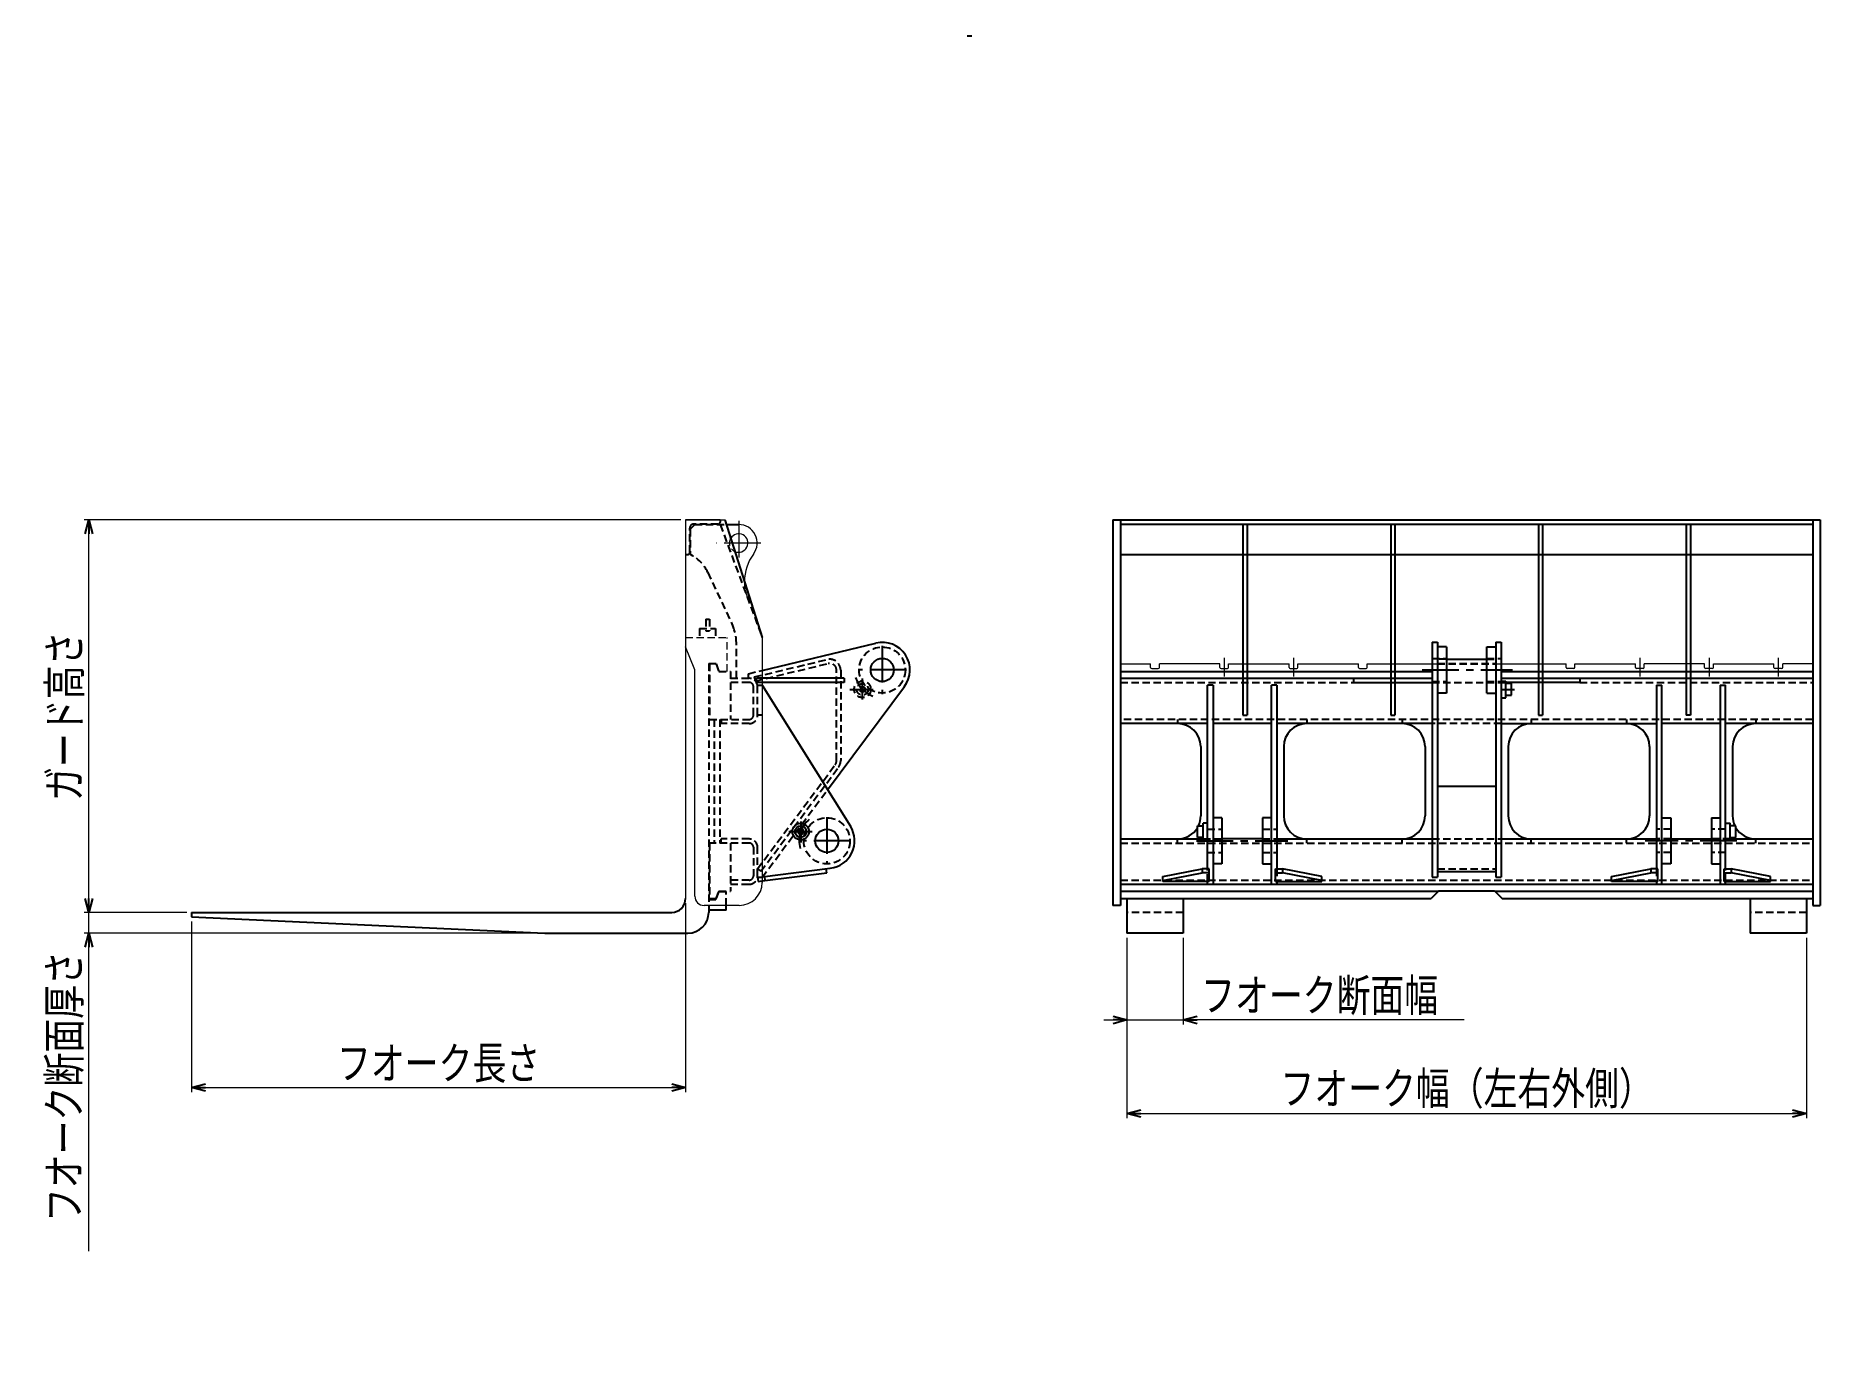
# Model space of a CAD drawing. Header units: millimetres. Extents: x -202 to 184, y -80 to 206.
import ezdxf

# ---------------------------------------------------------------- set-up
doc = ezdxf.new("R2010")
doc.units = ezdxf.units.MM
doc.header["$LTSCALE"] = 0.25
doc.linetypes.add('CENTER', pattern=[50.8, 31.75, -6.35, 6.35, -6.35])
doc.linetypes.add('DASHED2', pattern=[9.525, 6.35, -3.175])
doc.layers.add('Layer0016', color=7, linetype='Continuous')
doc.layers.add('ZUWAKU', color=7, linetype='Continuous')
doc.styles.add('dcStyle0', font='txt.shx', dxfattribs={"width": 0.833333, "bigfont": 'bigfont'})
doc.dimstyles.new('dc_Rotated', dxfattribs={"dimtxt": 8, "dimasz": 3.000002, "dimexe": 1, "dimexo": 1, "dimgap": 1, "dimtad": 3, "dimdsep": 46, "dimtxsty": 'dcStyle0', "dimblk1": 'OPEN30', "dimblk2": 'OPEN30', "dimsah": 1, "dimcen": 0.09, "dimclrd": 7, "dimclre": 7, "dimclrt": 7, "dimadec": 0, "dimazin": 2, "dimtfac": 1, "dimtdec": 4, "dimtmove": 0, "dimatfit": 3, "dimfxl": 1, "dimarcsym": 1})

# ---------------------------------------------------------------- blocks, each defined once
blk = doc.blocks.new('_Open30')
at = {"color": 0, "linetype": 'ByBlock', "lineweight": -2}
for p, q in [((-1, 0.267949), (0, 0)), ((0, 0), (-1, -0.267949)), ((0, 0), (-1, 0))]:
    blk.add_line(p, q, dxfattribs=at)
blk = doc.blocks.new('*D1')
at = {"layer": 'Layer0016', "color": 7, "linetype": 'Continuous', "lineweight": 13}
for p, q in [((-61.51, 18.12), (-61.51, -22.82)), ((-168.51, 14.15), (-168.51, -22.82)), ((-168.51, -21.82), (-61.51, -21.82))]:
    blk.add_line(p, q, dxfattribs=at)
at = {"layer": 'Layer0016', "color": 7, "xscale": 3.000002807615286, "yscale": 2.999989368223643}
for p, rotation in [((-168.51, -21.82), 180), ((-61.51, -21.82), 360)]:
    blk.add_blockref('_Open30', p, dxfattribs=dict(at, rotation=rotation))
at = {"layer": 'Layer0016', "color": 7, "insert": (-115.01, -20.82), "char_height": 8, "attachment_point": 8, "style": 'dcStyle0'}
blk.add_mtext('\\T1.00;フオーク長さ', dxfattribs=at)
blk = doc.blocks.new('DC_IMAGEDIMGROUP_1')
at = {"layer": 'Layer0016', "color": 7, "linetype": 'Continuous', "lineweight": 13}
for p, q in [((34.07, 10.63), (34.07, -8.18)), ((46.27, 10.63), (46.27, -8.18)), ((29.07, -7.18), (34.07, -7.18)), ((34.07, -7.18), (46.27, -7.18)), ((107.16, -7.18), (46.27, -7.18))]:
    blk.add_line(p, q, dxfattribs=at)
at = {"layer": 'Layer0016', "color": 7, "xscale": 3.000002807615286, "yscale": 2.999989368223643}
for p, rotation in [((34.07, -7.18), 360), ((46.27, -7.18), 180)]:
    blk.add_blockref('_Open30', p, dxfattribs=dict(at, rotation=rotation))
at = {"layer": 'Layer0016', "color": 7, "insert": (50.16, -6.18), "char_height": 8, "attachment_point": 7, "style": 'dcStyle0'}
blk.add_mtext('\\T1.00;フオーク断面幅', dxfattribs=at)
blk = doc.blocks.new('*D3')
at = {"layer": 'Layer0016', "color": 7, "linetype": 'Continuous', "lineweight": 13}
for p, q in [((34.07, 10.63), (34.07, -28.43)), ((181.27, 10.63), (181.27, -28.43)), ((34.07, -27.43), (181.27, -27.43))]:
    blk.add_line(p, q, dxfattribs=at)
at = {"layer": 'Layer0016', "color": 7, "xscale": 3.000002807615286, "yscale": 2.999989368223643}
for p, rotation in [((34.07, -27.43), 180), ((181.27, -27.43), 360)]:
    blk.add_blockref('_Open30', p, dxfattribs=dict(at, rotation=rotation))
at = {"layer": 'Layer0016', "color": 7, "insert": (107.67, -26.43), "char_height": 8, "attachment_point": 8, "style": 'dcStyle0'}
blk.add_mtext('\\T1.00;フオーク幅（左右外側）', dxfattribs=at)
blk = doc.blocks.new('*D4')
at = {"layer": 'Layer0016', "color": 7, "linetype": 'Continuous', "lineweight": 13}
for p, q in [((-169.51, 16.12), (-191.77, 16.12)), ((-190.77, 11.62), (-190.77, 16.12)), ((-93.01, 11.62), (-191.77, 11.62)), ((-190.77, -57.27), (-190.77, 11.62))]:
    blk.add_line(p, q, dxfattribs=at)
at = {"layer": 'Layer0016', "color": 7, "xscale": 3.000002807615286, "yscale": 2.999989368223643, "rotation": 90}
blk.add_blockref('_Open30', (-190.77, 11.62), dxfattribs=at)
at = {"layer": 'Layer0016', "color": 7, "insert": (-191.77, 7.73), "char_height": 8, "attachment_point": 9, "rotation": 90, "style": 'dcStyle0'}
blk.add_mtext('\\T1.00;フオーク断面厚さ', dxfattribs=at)
blk = doc.blocks.new('*D5')
at = {"layer": 'Layer0016', "color": 7, "linetype": 'Continuous', "lineweight": 13}
for p, q in [((-62.51, 101.12), (-191.77, 101.12)), ((-190.77, 16.12), (-190.77, 101.12)), ((-169.51, 16.12), (-191.77, 16.12))]:
    blk.add_line(p, q, dxfattribs=at)
at = {"layer": 'Layer0016', "color": 7, "xscale": 3.000002807615286, "yscale": 2.999989368223643}
for p, rotation in [((-190.77, 101.12), 90), ((-190.77, 16.12), 270)]:
    blk.add_blockref('_Open30', p, dxfattribs=dict(at, rotation=rotation))
at = {"layer": 'Layer0016', "color": 7, "insert": (-191.77, 58.62), "char_height": 8, "attachment_point": 8, "rotation": 90, "style": 'dcStyle0'}
blk.add_mtext('\\T1.00;ガード高さ', dxfattribs=at)

msp = doc.modelspace()

# ---------------------------------------------------------------- linework, layer by layer
at = {"layer": 'Layer0016', "color": 3, "linetype": 'Continuous', "lineweight": 18}
for p, q in [((-61.507, 101.124), (-61.507, 19.124)), ((-61.507, 101.124), (-53.007, 101.124)), ((-54.007, 101.124), (-61.507, 101.124)), ((-59.507, 68.624), (-61.507, 73.624)), ((-44.907, 75.624), (-44.907, 22.624)), ((32.667, 69.924), (39.217, 69.924)), ((39.217, 69.174), (39.217, 69.924)), ((41.117, 69.174), (41.117, 69.924)), ((54.217, 69.924), (41.117, 69.924)), ((54.217, 69.174), (54.217, 69.924)), ((56.117, 69.174), (56.117, 69.924)), ((56.117, 69.924), (69.217, 69.924)), ((69.217, 69.174), (69.217, 69.924)), ((71.117, 69.174), (71.117, 69.924)), ((71.117, 69.924), (84.217, 69.924)), ((84.217, 69.174), (84.217, 69.924)), ((86.117, 69.174), (86.117, 69.924)), ((86.117, 69.924), (101.367, 69.924)), ((113.967, 69.924), (129.217, 69.924)), ((129.217, 69.174), (129.217, 69.924)), ((131.117, 69.174), (131.117, 69.924)), ((131.117, 69.924), (144.217, 69.924)), ((144.217, 69.174), (144.217, 69.924)), ((146.117, 69.174), (146.117, 69.924)), ((159.217, 69.924), (146.117, 69.924)), ((159.217, 69.174), (159.217, 69.924)), ((161.117, 69.174), (161.117, 69.924)), ((161.117, 69.924), (174.217, 69.924)), ((174.217, 69.174), (174.217, 69.924)), ((176.117, 69.174), (176.117, 69.924)), ((182.667, 69.924), (176.117, 69.924)), ((-59.507, 19.624), (-59.507, 68.624)), ((39.467, 68.924), (40.867, 68.924)), ((54.467, 68.924), (55.867, 68.924)), ((69.467, 68.924), (70.867, 68.924)), ((84.467, 68.924), (85.867, 68.924)), ((130.867, 68.924), (129.467, 68.924)), ((145.867, 68.924), (144.467, 68.924)), ((160.867, 68.924), (159.467, 68.924)), ((175.867, 68.924), (174.467, 68.924)), ((-49.907, 17.624), (-57.507, 17.624))]:
    msp.add_line(p, q, dxfattribs=at)
at = {"layer": 'Layer0016', "color": 4, "linetype": 'DASHED2', "lineweight": 25}
for p, q in [((-54.007, 101.124), (-54.007, 100.674)), ((-60.607, 94.074), (-60.607, 99.374)), ((-59.507, 100.124), (-60.507, 99.124)), ((-60.507, 99.124), (-60.507, 93.624)), ((-54.457, 100.224), (-59.757, 100.224)), ((-59.507, 100.124), (-52.689, 100.124)), ((-54.007, 100.124), (-44.907, 75.624)), ((-61.507, 93.624), (-61.057, 93.624)), ((-56.723, 89.748), (-51.312, 78.289)), ((-58.507, 77.624), (-55.007, 77.624)), ((-58.507, 77.624), (-58.507, 75.624)), ((-57.157, 79.624), (-57.157, 77.124)), ((-57.157, 79.624), (-56.357, 79.624)), ((-56.357, 79.624), (-56.357, 77.124)), ((-55.007, 77.624), (-55.007, 75.624)), ((-57.157, 77.124), (-56.357, 77.124)), ((-50.507, 66.824), (-50.507, 74.359)), ((-56.507, 70.024), (-56.507, 17.624)), ((-54.889, 69.924), (-56.307, 69.924)), ((-56.307, 69.924), (-56.307, 57.924)), ((-54.889, 69.924), (-54.307, 68.324)), ((-46.588, 67.113), (-30.868, 70.891)), ((-46.378, 66.238), (-30.658, 70.016)), ((100.167, 71.124), (103.267, 71.124)), ((103.267, 70.958), (101.367, 70.958)), ((101.367, 70.058), (113.967, 70.058)), ((101.367, 69.924), (113.967, 69.924)), ((112.067, 71.124), (115.167, 71.124)), ((112.067, 70.958), (113.967, 70.958)), ((-54.307, 68.324), (-52.507, 68.324)), ((-54.307, 68.324), (-51.807, 68.324)), ((-51.807, 68.324), (-51.807, 57.924)), ((-51.807, 66.824), (-47.707, 66.824)), ((-47.707, 65.924), (-51.807, 65.924)), ((-47.907, 67.824), (-44.907, 68.545)), ((-47.907, 66.824), (-47.907, 67.824)), ((-46.378, 66.238), (-46.588, 67.113)), ((-44.907, 66.824), (-46.148, 66.824)), ((-46.148, 65.924), (-46.148, 66.824)), ((-44.907, 65.924), (-46.148, 65.924)), ((-28.807, 48.989), (-28.807, 68.558)), ((-27.907, 68.558), (-27.907, 48.989)), ((32.667, 65.924), (83.167, 65.924)), ((100.167, 66.124), (103.267, 66.124)), ((100.167, 65.924), (116.167, 65.924)), ((112.067, 66.124), (115.167, 66.124)), ((132.167, 65.924), (182.667, 65.924)), ((-46.807, 58.824), (-46.807, 65.024)), ((-45.907, 65.324), (-44.907, 65.324)), ((-45.907, 58.824), (-45.907, 65.024)), ((-44.907, 58.824), (-45.907, 58.824)), ((-56.307, 57.924), (-47.707, 57.924)), ((-55.307, 57.924), (-55.307, 31.124)), ((-54.107, 57.924), (-54.107, 31.124)), ((-53.807, 57.924), (-53.807, 57.024)), ((-47.707, 57.024), (-53.807, 57.024)), ((182.667, 57.924), (32.667, 57.924)), ((45.067, 57.924), (45.067, 57.024)), ((73.067, 57.924), (73.067, 57.024)), ((93.667, 57.924), (93.667, 57.024)), ((115.167, 57.024), (100.167, 57.024)), ((121.667, 57.924), (121.667, 57.024)), ((142.267, 57.924), (142.267, 57.024)), ((170.267, 57.924), (170.267, 57.024)), ((-45.907, 25.561), (-29.105, 48.092)), ((-45.186, 25.023), (-28.383, 47.554)), ((-44.907, 23.724), (-30.757, 42.699)), ((-47.707, 31.124), (-56.307, 31.124)), ((-56.307, 31.124), (-56.307, 19.124)), ((-47.707, 32.024), (-53.807, 32.024)), ((-53.807, 31.124), (-53.807, 32.024)), ((-51.807, 31.124), (-51.807, 20.724)), ((32.667, 31.124), (182.667, 31.124)), ((45.067, 31.124), (45.067, 32.024)), ((50.567, 32.024), (54.667, 32.024)), ((51.567, 34.124), (54.667, 34.124)), ((63.467, 34.124), (66.567, 34.124)), ((63.467, 32.024), (66.567, 32.024)), ((73.067, 31.124), (73.067, 32.024)), ((93.667, 31.124), (93.667, 32.024)), ((100.167, 32.024), (115.167, 32.024)), ((121.667, 31.124), (121.667, 32.024)), ((142.267, 31.124), (142.267, 32.024)), ((151.867, 34.124), (148.767, 34.124)), ((151.867, 32.024), (148.767, 32.024)), ((163.767, 34.124), (160.667, 34.124)), ((164.767, 32.024), (160.667, 32.024)), ((170.267, 31.124), (170.267, 32.024)), ((-46.807, 30.224), (-46.807, 24.024)), ((-45.907, 24.024), (-45.907, 30.224)), ((51.567, 29.124), (54.667, 29.124)), ((63.467, 29.124), (66.567, 29.124)), ((151.867, 29.124), (148.767, 29.124)), ((163.767, 29.124), (160.667, 29.124)), ((-45.933, 23.721), (-44.907, 23.848)), ((-45.933, 23.721), (-45.822, 22.828)), ((-45.907, 25.561), (-45.186, 25.023)), ((-45.907, 23.724), (-44.907, 23.724)), ((51.567, 22.828), (51.567, 25.561)), ((66.567, 25.561), (66.567, 22.828)), ((101.367, 25.538), (113.967, 25.538)), ((148.767, 25.561), (148.767, 22.828)), ((163.767, 22.828), (163.767, 25.561)), ((-54.926, 18.924), (-54.307, 20.624)), ((-54.307, 20.724), (-54.889, 19.124)), ((-54.307, 20.724), (-51.807, 20.724)), ((-54.307, 20.624), (-52.707, 20.624)), ((-52.707, 17.624), (-52.707, 20.624)), ((-47.707, 23.124), (-51.807, 23.124)), ((-51.807, 22.224), (-47.707, 22.224)), ((-45.822, 22.828), (-44.907, 22.941)), ((32.667, 23.124), (182.667, 23.124)), ((-56.507, 18.924), (-54.926, 18.924)), ((-56.307, 19.124), (-54.889, 19.124)), ((46.267, 16.129), (34.067, 16.129)), ((181.267, 16.129), (169.067, 16.129))]:
    msp.add_line(p, q, dxfattribs=at)
at = {"layer": 'Layer0016', "color": 3, "linetype": 'Continuous', "lineweight": 25}
for p, q in [((-53.007, 101.124), (-44.907, 75.624)), ((31.067, 101.124), (31.067, 17.624)), ((31.067, 101.124), (184.267, 101.124)), ((32.667, 101.124), (32.667, 17.624)), ((182.667, 101.124), (182.667, 17.624)), ((184.267, 101.124), (184.267, 17.624)), ((-52.689, 100.124), (-50.007, 100.124)), ((32.667, 100.224), (182.667, 100.224)), ((59.217, 100.224), (59.217, 58.824)), ((60.117, 100.224), (60.117, 58.824)), ((91.217, 100.224), (91.217, 58.824)), ((92.117, 100.224), (92.117, 58.824)), ((123.217, 100.224), (123.217, 58.824)), ((124.117, 100.224), (124.117, 58.824)), ((155.217, 100.224), (155.217, 58.824)), ((156.117, 100.224), (156.117, 58.824)), ((32.667, 93.624), (182.667, 93.624)), ((-44.907, 68.545), (-20.309, 74.458)), ((100.167, 74.624), (100.167, 23.724)), ((100.167, 74.624), (101.367, 74.624)), ((101.367, 74.624), (101.367, 23.724)), ((103.267, 73.624), (101.367, 73.624)), ((103.267, 73.624), (103.267, 63.624)), ((112.067, 63.624), (112.067, 73.624)), ((112.067, 73.624), (113.967, 73.624)), ((113.967, 74.624), (113.967, 23.724)), ((113.967, 74.624), (115.167, 74.624)), ((115.167, 74.624), (115.167, 23.724)), ((103.267, 70.958), (112.067, 70.958)), ((-27.148, 66.824), (-44.907, 66.824)), ((-27.148, 65.924), (-44.907, 65.924)), ((-27.148, 66.824), (-27.148, 65.924)), ((32.667, 68.324), (100.167, 68.324)), ((32.667, 66.824), (100.167, 66.824)), ((83.167, 66.824), (83.167, 65.924)), ((83.167, 65.924), (100.167, 65.924)), ((115.167, 68.324), (182.667, 68.324)), ((115.167, 66.824), (182.667, 66.824)), ((115.167, 66.224), (116.167, 66.224)), ((116.167, 62.624), (116.167, 66.224)), ((132.167, 65.924), (116.167, 65.924)), ((132.167, 66.824), (132.167, 65.924)), ((-44.907, 65.324), (-25.82, 34.806)), ((-30.757, 42.699), (-14.097, 65.037)), ((52.767, 65.324), (51.567, 65.324)), ((51.567, 25.561), (51.567, 65.324)), ((52.767, 65.324), (52.767, 22.224)), ((65.367, 22.224), (65.367, 65.324)), ((66.567, 65.324), (65.367, 65.324)), ((66.567, 65.324), (66.567, 25.561)), ((103.267, 63.624), (101.367, 63.624)), ((112.067, 63.624), (113.967, 63.624)), ((115.167, 62.624), (116.167, 62.624)), ((117.367, 65.674), (116.167, 65.674)), ((116.167, 63.174), (117.367, 63.174)), ((117.367, 63.174), (117.367, 65.674)), ((148.767, 65.324), (149.967, 65.324)), ((148.767, 65.324), (148.767, 25.561)), ((149.967, 22.224), (149.967, 65.324)), ((162.567, 65.324), (162.567, 22.224)), ((162.567, 65.324), (163.767, 65.324)), ((163.767, 25.561), (163.767, 65.324)), ((59.217, 58.824), (60.117, 58.824)), ((91.217, 58.824), (92.117, 58.824)), ((123.217, 58.824), (124.117, 58.824)), ((156.117, 58.824), (155.217, 58.824)), ((51.567, 57.024), (32.667, 57.024)), ((65.367, 57.024), (52.767, 57.024)), ((100.167, 57.024), (66.567, 57.024)), ((115.167, 57.024), (148.767, 57.024)), ((162.567, 57.024), (149.967, 57.024)), ((182.667, 57.024), (163.767, 57.024)), ((50.067, 52.024), (50.067, 37.024)), ((68.067, 52.024), (68.067, 37.024)), ((98.667, 52.024), (98.667, 37.024)), ((116.667, 52.024), (116.667, 37.024)), ((147.267, 52.024), (147.267, 37.024)), ((165.267, 52.024), (165.267, 37.024)), ((101.367, 43.492), (113.967, 43.492)), ((49.367, 32.374), (49.367, 34.874)), ((49.367, 34.874), (50.567, 34.874)), ((50.567, 31.824), (50.567, 35.424)), ((51.567, 35.424), (50.567, 35.424)), ((54.667, 36.624), (52.767, 36.624)), ((54.667, 36.624), (54.667, 26.624)), ((63.467, 36.624), (63.467, 26.624)), ((65.367, 36.624), (63.467, 36.624)), ((149.967, 36.624), (151.867, 36.624)), ((151.867, 36.624), (151.867, 26.624)), ((160.667, 36.624), (160.667, 26.624)), ((160.667, 36.624), (162.567, 36.624)), ((163.767, 35.424), (164.767, 35.424)), ((164.767, 31.824), (164.767, 35.424)), ((165.967, 34.874), (164.767, 34.874)), ((165.967, 32.374), (165.967, 34.874)), ((32.667, 32.024), (50.567, 32.024)), ((50.567, 32.374), (49.367, 32.374)), ((51.567, 31.824), (50.567, 31.824)), ((63.467, 32.024), (54.667, 32.024)), ((66.567, 32.024), (100.167, 32.024)), ((115.167, 32.024), (148.767, 32.024)), ((151.867, 32.024), (160.667, 32.024)), ((163.767, 31.824), (164.767, 31.824)), ((164.767, 32.374), (165.967, 32.374)), ((164.767, 32.024), (182.667, 32.024)), ((-44.907, 23.848), (-30.171, 25.669)), ((-44.907, 22.941), (-30.936, 24.668)), ((-44.444, 23.905), (-44.334, 23.012)), ((-30.936, 24.668), (-31.046, 25.561)), ((41.867, 23.905), (50.367, 25.561)), ((41.867, 23.012), (50.367, 24.668)), ((41.867, 22.828), (41.867, 23.905)), ((51.867, 25.561), (50.367, 25.561)), ((50.367, 25.561), (50.367, 24.668)), ((51.867, 24.668), (50.367, 24.668)), ((51.867, 22.828), (51.867, 25.561)), ((54.667, 26.624), (52.767, 26.624)), ((63.467, 26.624), (65.367, 26.624)), ((66.267, 22.828), (66.267, 25.561)), ((66.267, 25.561), (67.767, 25.561)), ((66.267, 24.668), (67.767, 24.668)), ((67.767, 25.561), (67.767, 24.668)), ((76.267, 23.905), (67.767, 25.561)), ((76.267, 23.012), (67.767, 24.668)), ((76.267, 22.828), (76.267, 23.905)), ((100.167, 23.724), (101.367, 23.724)), ((101.367, 24.988), (113.967, 24.988)), ((113.967, 23.724), (115.167, 23.724)), ((139.067, 23.905), (147.567, 25.561)), ((139.067, 23.012), (147.567, 24.668)), ((139.067, 22.828), (139.067, 23.905)), ((149.067, 25.561), (147.567, 25.561)), ((147.567, 25.561), (147.567, 24.668)), ((149.067, 24.668), (147.567, 24.668)), ((149.067, 22.828), (149.067, 25.561)), ((151.867, 26.624), (149.967, 26.624)), ((160.667, 26.624), (162.567, 26.624)), ((163.467, 22.828), (163.467, 25.561)), ((163.467, 25.561), (164.967, 25.561)), ((163.467, 24.668), (164.967, 24.668)), ((164.967, 25.561), (164.967, 24.668)), ((173.467, 23.905), (164.967, 25.561)), ((173.467, 23.012), (164.967, 24.668)), ((173.467, 22.828), (173.467, 23.905)), ((32.667, 22.224), (182.667, 22.224)), ((32.667, 20.724), (101.567, 20.724)), ((51.867, 22.828), (41.867, 22.828)), ((51.567, 22.224), (51.567, 22.828)), ((66.267, 22.828), (76.267, 22.828)), ((66.567, 22.828), (66.567, 22.224)), ((101.667, 20.824), (99.967, 19.124)), ((101.667, 20.824), (113.667, 20.824)), ((113.667, 20.824), (115.367, 19.124)), ((113.767, 20.724), (182.667, 20.724)), ((149.067, 22.828), (139.067, 22.828)), ((148.767, 22.828), (148.767, 22.224)), ((163.467, 22.828), (173.467, 22.828)), ((163.767, 22.224), (163.767, 22.828)), ((-168.507, 16.124), (-64.507, 16.124)), ((-168.507, 16.124), (-168.507, 15.147)), ((-56.507, 17.624), (-56.507, 16.124)), ((-52.707, 16.624), (-56.507, 16.624)), ((-52.707, 16.624), (-52.707, 17.624)), ((32.667, 17.624), (31.067, 17.624)), ((32.667, 19.124), (99.967, 19.124)), ((34.067, 19.124), (34.067, 11.629)), ((46.267, 19.124), (46.267, 11.629)), ((115.367, 19.124), (182.667, 19.124)), ((169.067, 19.124), (169.067, 11.629)), ((181.267, 19.124), (181.267, 11.629)), ((182.667, 17.624), (184.267, 17.624)), ((-168.507, 15.147), (-92.007, 11.624)), ((-92.007, 11.624), (-61.007, 11.624)), ((46.267, 11.629), (34.067, 11.629)), ((181.267, 11.629), (169.067, 11.629))]:
    msp.add_line(p, q, dxfattribs=at)
at = {"layer": 'Layer0016', "color": 4, "linetype": 'CENTER', "lineweight": 13}
for p, q in [((-50.007, 100.924), (-50.007, 91.324)), ((-45.207, 96.124), (-54.807, 96.124)), ((55.167, 71.261), (55.167, 67.244)), ((70.167, 71.261), (70.167, 67.244)), ((145.167, 71.261), (145.167, 67.244)), ((160.167, 71.261), (160.167, 67.244)), ((175.167, 71.261), (175.167, 67.244))]:
    msp.add_line(p, q, dxfattribs=at)
at = {"layer": 'Layer0016', "color": 4, "linetype": 'DASHED2', "lineweight": 13}
for p, q in [((-61.507, 75.624), (-52.507, 75.624)), ((-52.507, 68.324), (-52.507, 75.624)), ((-54.926, 70.024), (-56.507, 70.024)), ((-54.307, 68.324), (-54.926, 70.024))]:
    msp.add_line(p, q, dxfattribs=at)
at = {"layer": 'Layer0016', "color": 4, "linetype": 'CENTER', "lineweight": 25}
for p, q in [((-18.907, 73.866), (-18.907, 63.382)), ((-13.665, 68.624), (-24.149, 68.624)), ((-23.192, 62.204), (-23.192, 66.762)), ((98.038, 68.624), (117.628, 68.624)), ((115.167, 67.42), (115.167, 56.302)), ((-25.927, 64.424), (-20.894, 64.424)), ((115.167, 64.424), (118.064, 64.424)), ((-36.564, 35.844), (-36.564, 31.286)), ((-30.907, 36.768), (-30.907, 26.48)), ((-39.141, 33.624), (-34.095, 33.624)), ((-25.763, 31.624), (-36.051, 31.624)), ((49.136, 31.624), (68.967, 31.624)), ((166.197, 31.624), (146.367, 31.624))]:
    msp.add_line(p, q, dxfattribs=at)
at = {"layer": 'Layer0016', "color": 4, "linetype": 'DASHED2', "lineweight": 25}
for centre, radius in [((-18.907, 68.624), 5), ((-23.192, 64.424), 1.8), ((-23.192, 64.424), 1.25), ((-23.192, 64.424), 0.6), ((-23.192, 64.424), 0.505), ((-30.907, 31.624), 5)]:
    msp.add_circle(centre, radius, dxfattribs=at)
at = {"layer": 'Layer0016', "color": 3, "linetype": 'Continuous', "lineweight": 25}
for centre, radius in [((-18.907, 68.624), 2.51), ((-36.564, 33.624), 1.8), ((-36.564, 33.624), 1.25), ((-36.564, 33.624), 0.6), ((-36.564, 33.624), 0.505), ((-30.907, 31.624), 2.51)]:
    msp.add_circle(centre, radius, dxfattribs=at)
at = {"layer": 'Layer0016', "color": 4, "linetype": 'DASHED2', "lineweight": 25}
for centre, radius, start, end in [((-54.457, 100.674), 0.45, 270, 360), ((-59.757, 99.374), 0.85, 90, 180), ((-61.057, 94.074), 0.45, 270, 360), ((-63.619, 86.8), 7.5, 23.1428, 65.48547), ((-60.507, 74.359), 10, 0, 23.1428), ((-30.307, 68.558), 2.4, 0, 103.51611), ((-30.307, 68.558), 1.5, 0, 103.51611), ((-47.707, 65.024), 1.8, 0, 90), ((-47.707, 65.024), 0.9, 0, 90), ((-47.707, 58.824), 0.9, 270, 0), ((-47.707, 58.824), 1.8, 270, 0), ((-30.307, 48.989), 1.5, 323.28577, 0), ((-30.307, 48.989), 2.4, 323.28577, 0), ((-47.707, 30.224), 1.8, 0, 90), ((-47.707, 30.224), 0.9, 0, 90), ((-47.707, 24.024), 0.9, 270, 0), ((-47.707, 24.024), 1.8, 270, 0)]:
    msp.add_arc(centre, radius, start, end, dxfattribs=at)
at = {"layer": 'Layer0016', "color": 4, "linetype": 'DASHED2', "lineweight": 13}
for centre, radius, start, end in [((-50.007, 96.124), 2, 149.90253, 245.34206), ((-38.758, 87.79), 10, 180.2403, 200.37644)]:
    msp.add_arc(centre, radius, start, end, dxfattribs=at)
at = {"layer": 'Layer0016', "color": 3, "linetype": 'Continuous', "lineweight": 13}
for centre, radius, start, end in [((-50.007, 96.124), 2, 245.34206, 149.90253), ((-50.007, 96.124), 4, 323.4648, 90), ((-38.758, 87.79), 10, 143.4648, 180.2403)]:
    msp.add_arc(centre, radius, start, end, dxfattribs=at)
at = {"layer": 'Layer0016', "color": 3, "linetype": 'Continuous', "lineweight": 25}
for centre, radius, start, end in [((-18.907, 68.624), 6, 322.32691, 103.51611), ((45.067, 52.024), 5, 0, 90), ((73.067, 52.024), 5, 90, 180), ((93.667, 52.024), 5, 0, 90), ((121.667, 52.024), 5, 90, 180), ((142.267, 52.024), 5, 0, 90), ((170.267, 52.024), 5, 90, 180), ((-30.907, 31.624), 6, 277.04725, 32.02291), ((45.067, 37.024), 5, 334.53244, 0), ((73.067, 37.024), 5, 180, 270), ((93.667, 37.024), 5, 270, 0), ((121.667, 37.024), 5, 180, 270), ((142.267, 37.024), 5, 270, 0), ((170.267, 37.024), 5, 180, 205.46756), ((45.067, 37.024), 5, 270, 329.31658), ((170.267, 37.024), 5, 210.68342, 270), ((-64.507, 19.124), 3, 270, 0), ((-61.007, 16.124), 4.5, 270, 0)]:
    msp.add_arc(centre, radius, start, end, dxfattribs=at)
at = {"layer": 'Layer0016', "color": 4, "linetype": 'CENTER', "lineweight": 25}
for centre, start, end in [((-18.907, 68.624), 195.72999, 250.37981), ((-30.907, 31.624), 129.55903, 196.42706)]:
    msp.add_arc(centre, 6, start, end, dxfattribs=at)
at = {"layer": 'Layer0016', "color": 3, "linetype": 'Continuous', "lineweight": 18}
for centre, radius, start, end in [((39.467, 69.174), 0.25, 180, 270), ((40.867, 69.174), 0.25, 270, 0), ((54.467, 69.174), 0.25, 180, 270), ((55.867, 69.174), 0.25, 270, 0), ((69.467, 69.174), 0.25, 180, 270), ((70.867, 69.174), 0.25, 270, 0), ((84.467, 69.174), 0.25, 180, 270), ((85.867, 69.174), 0.25, 270, 0), ((129.467, 69.174), 0.25, 180, 270), ((130.867, 69.174), 0.25, 270, 0), ((144.467, 69.174), 0.25, 180, 270), ((145.867, 69.174), 0.25, 270, 0), ((159.467, 69.174), 0.25, 180, 270), ((160.867, 69.174), 0.25, 270, 0), ((174.467, 69.174), 0.25, 180, 270), ((175.867, 69.174), 0.25, 270, 0), ((-57.507, 19.624), 2, 180, 270), ((-49.907, 22.624), 5, 270, 0)]:
    msp.add_arc(centre, radius, start, end, dxfattribs=at)
at = {"layer": 'ZUWAKU', "color": 3, "linetype": 'Continuous', "lineweight": 25}
msp.add_line((-0.5, 205.999), (0.5, 205.999), dxfattribs=at)

# ---------------------------------------------------------------- block references
at = {"layer": 'Layer0016', "linetype": 'Continuous'}
msp.add_blockref('DC_IMAGEDIMGROUP_1', (0, 0), dxfattribs=at)

# ---------------------------------------------------------------- dimensions: what is measured, and where the dimension line sits
at = {"layer": 'Layer0016', "linetype": 'Continuous', "lineweight": 13}
for base, p1, p2, text, picture, middle in [((-190.771, 101.124), (-168.507, 16.124), (-61.507, 101.124), 'ガード高さ', '*D5', (-190.771, 58.624)), ((-190.771, 16.124), (-92.007, 11.624), (-168.507, 16.124), 'フオーク断面厚さ', '*D4', (-190.771, -24.274))]:
    dim = msp.add_linear_dim(base=base, p1=p1, p2=p2, angle=90, text=text, dimstyle='dc_Rotated', override={"dimtxt": 8, "dimasz": 3.000002, "dimexe": 1, "dimexo": 1, "dimgap": 1, "dimtad": 3, "dimtih": 0, "dimtoh": 0, "dimdec": 2, "dimlfac": 1, "dimzin": 8, "dimtxsty": 'dcStyle0', "dimblk1": 'Open30', "dimblk2": 'Open30', "dimsah": 1, "dimclrd": 7, "dimclre": 7, "dimclrt": 7, "dimazin": 2, "dimtofl": 1, "dimtolj": 0, "dimtzin": 8, "dimarcsym": 1}, dxfattribs=at)
    dim.commit()
    dim.dimension.update_dxf_attribs({"geometry": picture, "text_midpoint": middle, "dimtype": 160})
for base, p1, p2, text, picture, middle in [((-61.507, -21.82), (-168.507, 15.147), (-61.507, 19.124), 'フオーク長さ', '*D1', (-115.007, -21.82)), ((181.267, -27.428), (34.067, 11.629), (181.267, 11.629), 'フオーク幅（左右外側）', '*D3', (107.667, -27.428))]:
    dim = msp.add_linear_dim(base=base, p1=p1, p2=p2, text=text, dimstyle='dc_Rotated', override={"dimtxt": 8, "dimasz": 3.000002, "dimexe": 1, "dimexo": 1, "dimgap": 1, "dimtad": 3, "dimtih": 0, "dimtoh": 0, "dimdec": 2, "dimlfac": 1, "dimzin": 8, "dimtxsty": 'dcStyle0', "dimblk1": 'Open30', "dimblk2": 'Open30', "dimsah": 1, "dimclrd": 7, "dimclre": 7, "dimclrt": 7, "dimazin": 2, "dimtofl": 1, "dimtolj": 0, "dimtzin": 8, "dimarcsym": 1}, dxfattribs=at)
    dim.commit()
    dim.dimension.update_dxf_attribs({"geometry": picture, "text_midpoint": middle, "dimtype": 160})

doc.saveas('drawing.dxf')
